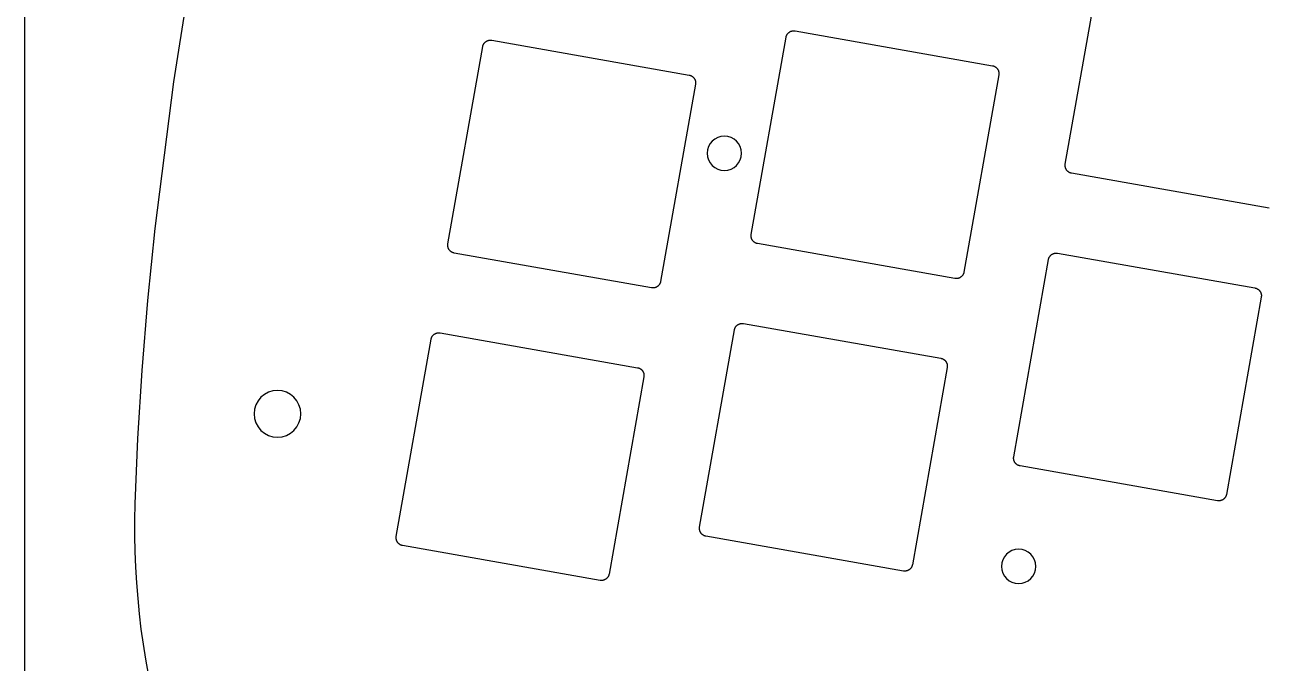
# Model space of a CAD drawing. Extents: x -763 to 762, y 34 to 355.
# Drawn here: x 152.4 to 231.9, y 228.2 to 269.2 of the extents above; entities that cross this region are included whole.
import ezdxf

# ---------------------------------------------------------------- set-up
doc = ezdxf.new("R2010")
doc.units = 0
doc.layers.add('2D_ACR_PLOT$CUT2', color=3, linetype='CONTINUOUS')
doc.layers.add('2D_ACR_PLOT$NOPRINT', color=7, linetype='CONTINUOUS')

msp = doc.modelspace()

# ---------------------------------------------------------------- linework, layer by layer
at = {"layer": '2D_ACR_PLOT$CUT2'}
for p, q in [((163.421, 274.994), (161.933, 265.528)), ((219.118, 260.233), (221.35, 272.888)), ((181.878, 268.022), (181.889, 268.034)), ((181.889, 268.034), (181.901, 268.046)), ((181.901, 268.046), (181.914, 268.058)), ((181.914, 268.058), (181.926, 268.07)), ((181.926, 268.07), (181.94, 268.081)), ((181.94, 268.081), (181.953, 268.091)), ((181.953, 268.091), (181.967, 268.101)), ((181.967, 268.101), (181.981, 268.111)), ((181.981, 268.111), (181.995, 268.12)), ((181.995, 268.12), (182.01, 268.128)), ((182.01, 268.128), (182.025, 268.136)), ((182.025, 268.136), (182.041, 268.144)), ((182.041, 268.144), (182.056, 268.151)), ((182.056, 268.151), (182.072, 268.157)), ((182.072, 268.157), (182.088, 268.163)), ((182.088, 268.163), (182.104, 268.169)), ((182.104, 268.169), (182.121, 268.174)), ((182.121, 268.174), (182.137, 268.178)), ((182.137, 268.178), (182.154, 268.182)), ((182.154, 268.182), (182.171, 268.185)), ((182.171, 268.185), (182.187, 268.187)), ((182.187, 268.187), (182.204, 268.189)), ((182.204, 268.189), (182.221, 268.191)), ((182.221, 268.191), (182.238, 268.191)), ((182.238, 268.191), (182.256, 268.192)), ((182.256, 268.192), (182.273, 268.191)), ((182.273, 268.191), (182.29, 268.19)), ((182.29, 268.19), (182.307, 268.189)), ((182.307, 268.189), (182.324, 268.187)), ((182.324, 268.187), (182.34, 268.184)), ((182.34, 268.184), (194.995, 265.953)), ((198.98, 255.724), (201.211, 268.379)), ((201.211, 268.379), (201.214, 268.396)), ((201.214, 268.396), (201.218, 268.412)), ((201.218, 268.412), (201.222, 268.429)), ((201.222, 268.429), (201.227, 268.445)), ((201.227, 268.445), (201.233, 268.461)), ((201.233, 268.461), (201.239, 268.477)), ((201.239, 268.477), (201.246, 268.493)), ((201.246, 268.493), (201.253, 268.509)), ((201.253, 268.509), (201.26, 268.524)), ((201.26, 268.524), (201.268, 268.539)), ((201.268, 268.539), (201.277, 268.553)), ((201.277, 268.553), (201.286, 268.568)), ((201.286, 268.568), (201.296, 268.582)), ((201.296, 268.582), (201.306, 268.596)), ((201.306, 268.596), (201.317, 268.609)), ((201.317, 268.609), (201.328, 268.622)), ((201.328, 268.622), (201.339, 268.635)), ((201.339, 268.635), (201.351, 268.647)), ((201.351, 268.647), (201.363, 268.659)), ((201.363, 268.659), (201.376, 268.67)), ((201.376, 268.67), (201.389, 268.681)), ((201.389, 268.681), (201.403, 268.692)), ((201.403, 268.692), (201.417, 268.702)), ((201.417, 268.702), (201.431, 268.711)), ((201.431, 268.711), (201.445, 268.72)), ((201.445, 268.72), (201.46, 268.729)), ((201.46, 268.729), (201.475, 268.737)), ((201.475, 268.737), (201.49, 268.744)), ((201.49, 268.744), (201.506, 268.751)), ((201.506, 268.751), (201.522, 268.758)), ((201.522, 268.758), (201.538, 268.764)), ((201.538, 268.764), (201.554, 268.769)), ((201.554, 268.769), (201.57, 268.774)), ((201.57, 268.774), (201.587, 268.778)), ((201.587, 268.778), (201.603, 268.782)), ((201.603, 268.782), (201.62, 268.785)), ((201.62, 268.785), (201.637, 268.788)), ((201.637, 268.788), (201.654, 268.79)), ((201.654, 268.79), (201.671, 268.791)), ((201.671, 268.791), (201.688, 268.792)), ((201.688, 268.792), (201.705, 268.792)), ((201.705, 268.792), (201.722, 268.792)), ((201.722, 268.792), (201.739, 268.791)), ((201.739, 268.791), (201.756, 268.789)), ((201.756, 268.789), (201.773, 268.787)), ((201.773, 268.787), (201.79, 268.784)), ((201.79, 268.784), (214.445, 266.553)), ((179.53, 255.124), (181.761, 267.778)), ((181.761, 267.778), (181.764, 267.795)), ((181.764, 267.795), (181.768, 267.812)), ((181.768, 267.812), (181.773, 267.828)), ((181.773, 267.828), (181.778, 267.845)), ((181.778, 267.845), (181.783, 267.861)), ((181.783, 267.861), (181.789, 267.877)), ((181.789, 267.877), (181.796, 267.893)), ((181.796, 267.893), (181.803, 267.908)), ((181.803, 267.908), (181.811, 267.923)), ((181.811, 267.923), (181.819, 267.938)), ((181.819, 267.938), (181.827, 267.953)), ((181.827, 267.953), (181.837, 267.967)), ((181.837, 267.967), (181.846, 267.981)), ((181.846, 267.981), (181.856, 267.995)), ((181.856, 267.995), (181.867, 268.009)), ((181.867, 268.009), (181.878, 268.022)), ((214.445, 266.553), (214.462, 266.55)), ((214.462, 266.55), (214.478, 266.546)), ((214.478, 266.546), (214.495, 266.542)), ((214.495, 266.542), (214.511, 266.537)), ((214.511, 266.537), (214.527, 266.531)), ((214.527, 266.531), (214.543, 266.525)), ((214.543, 266.525), (214.559, 266.519)), ((214.559, 266.519), (214.575, 266.511)), ((214.575, 266.511), (214.59, 266.504)), ((214.59, 266.504), (214.605, 266.496)), ((214.605, 266.496), (214.62, 266.487)), ((214.62, 266.487), (214.634, 266.478)), ((214.634, 266.478), (214.648, 266.468)), ((214.648, 266.468), (214.662, 266.458)), ((214.662, 266.458), (214.675, 266.447)), ((214.675, 266.447), (214.688, 266.436)), ((194.995, 265.953), (195.012, 265.949)), ((195.012, 265.949), (195.029, 265.946)), ((195.029, 265.946), (195.045, 265.941)), ((195.045, 265.941), (195.061, 265.936)), ((195.061, 265.936), (195.078, 265.931)), ((195.078, 265.931), (195.094, 265.925)), ((195.094, 265.925), (195.109, 265.918)), ((195.109, 265.918), (195.125, 265.911)), ((195.125, 265.911), (195.14, 265.903)), ((195.14, 265.903), (195.155, 265.895)), ((195.155, 265.895), (195.17, 265.886)), ((195.17, 265.886), (195.184, 265.877)), ((195.184, 265.877), (195.198, 265.868)), ((195.198, 265.868), (195.212, 265.857)), ((195.212, 265.857), (195.225, 265.847)), ((195.225, 265.847), (195.238, 265.836)), ((195.238, 265.836), (195.251, 265.824)), ((195.251, 265.824), (195.263, 265.812)), ((195.263, 265.812), (195.275, 265.8)), ((195.275, 265.8), (195.286, 265.787)), ((195.286, 265.787), (195.297, 265.774)), ((195.297, 265.774), (195.308, 265.761)), ((195.308, 265.761), (195.318, 265.747)), ((195.318, 265.747), (195.328, 265.733)), ((195.328, 265.733), (195.337, 265.718)), ((195.337, 265.718), (195.345, 265.704)), ((195.345, 265.704), (195.353, 265.689)), ((195.353, 265.689), (195.361, 265.673)), ((195.361, 265.673), (195.368, 265.658)), ((195.368, 265.658), (195.374, 265.642)), ((214.851, 265.974), (212.619, 253.319)), ((214.688, 266.436), (214.701, 266.425)), ((214.701, 266.425), (214.713, 266.413)), ((214.713, 266.413), (214.725, 266.401)), ((214.725, 266.401), (214.736, 266.388)), ((214.736, 266.388), (214.747, 266.375)), ((214.747, 266.375), (214.758, 266.361)), ((214.758, 266.361), (214.768, 266.347)), ((214.768, 266.347), (214.777, 266.333)), ((214.777, 266.333), (214.786, 266.319)), ((214.786, 266.319), (214.795, 266.304)), ((214.795, 266.304), (214.803, 266.289)), ((214.803, 266.289), (214.81, 266.274)), ((214.81, 266.274), (214.817, 266.258)), ((214.817, 266.258), (214.824, 266.242)), ((214.824, 266.242), (214.83, 266.226)), ((214.83, 266.226), (214.835, 266.21)), ((214.835, 266.21), (214.84, 266.194)), ((214.84, 266.194), (214.844, 266.177)), ((214.844, 266.177), (214.848, 266.161)), ((214.848, 266.161), (214.851, 266.144)), ((214.851, 266.144), (214.854, 266.127)), ((214.853, 265.991), (214.851, 265.974)), ((214.855, 266.008), (214.853, 265.991)), ((214.854, 266.127), (214.856, 266.11)), ((214.857, 266.025), (214.855, 266.008)), ((214.856, 266.11), (214.857, 266.093)), ((214.857, 266.093), (214.858, 266.076)), ((214.858, 266.042), (214.857, 266.025)), ((214.858, 266.076), (214.858, 266.059)), ((214.858, 266.059), (214.858, 266.042)), ((161.933, 265.528), (160.74, 256.115)), ((195.401, 265.373), (193.169, 252.719)), ((195.374, 265.642), (195.38, 265.626)), ((195.38, 265.626), (195.386, 265.61)), ((195.386, 265.61), (195.39, 265.593)), ((195.39, 265.593), (195.395, 265.577)), ((195.395, 265.577), (195.398, 265.56)), ((195.398, 265.56), (195.401, 265.543)), ((195.401, 265.543), (195.404, 265.526)), ((195.403, 265.39), (195.401, 265.373)), ((195.406, 265.407), (195.403, 265.39)), ((195.404, 265.526), (195.406, 265.509)), ((195.406, 265.509), (195.407, 265.492)), ((195.407, 265.424), (195.406, 265.407)), ((195.407, 265.492), (195.408, 265.475)), ((195.408, 265.441), (195.407, 265.424)), ((195.408, 265.475), (195.408, 265.458)), ((195.408, 265.458), (195.408, 265.441)), ((219.111, 260.165), (219.112, 260.182)), ((219.111, 260.148), (219.111, 260.165)), ((219.111, 260.131), (219.111, 260.148)), ((219.112, 260.114), (219.111, 260.131)), ((219.112, 260.182), (219.114, 260.199)), ((219.113, 260.097), (219.112, 260.114)), ((219.115, 260.08), (219.113, 260.097)), ((219.114, 260.199), (219.116, 260.216)), ((219.118, 260.063), (219.115, 260.08)), ((219.116, 260.216), (219.118, 260.233)), ((219.121, 260.046), (219.118, 260.063)), ((219.125, 260.03), (219.121, 260.046)), ((219.129, 260.013), (219.125, 260.03)), ((219.134, 259.997), (219.129, 260.013)), ((219.139, 259.981), (219.134, 259.997)), ((219.145, 259.965), (219.139, 259.981)), ((219.152, 259.949), (219.145, 259.965)), ((219.159, 259.933), (219.152, 259.949)), ((219.166, 259.918), (219.159, 259.933)), ((219.174, 259.903), (219.166, 259.918)), ((219.183, 259.888), (219.174, 259.903)), ((219.192, 259.874), (219.183, 259.888)), ((219.201, 259.859), (219.192, 259.874)), ((219.211, 259.846), (219.201, 259.859)), ((219.222, 259.832), (219.211, 259.846)), ((219.233, 259.819), (219.222, 259.832)), ((219.244, 259.806), (219.233, 259.819)), ((219.256, 259.794), (219.244, 259.806)), ((219.268, 259.782), (219.256, 259.794)), ((219.281, 259.771), (219.268, 259.782)), ((219.294, 259.76), (219.281, 259.771)), ((219.307, 259.749), (219.294, 259.76)), ((219.321, 259.739), (219.307, 259.749)), ((219.335, 259.729), (219.321, 259.739)), ((219.349, 259.72), (219.335, 259.729)), ((219.364, 259.711), (219.349, 259.72)), ((219.379, 259.703), (219.364, 259.711)), ((219.394, 259.695), (219.379, 259.703)), ((219.41, 259.688), (219.394, 259.695)), ((219.426, 259.682), (219.41, 259.688)), ((219.442, 259.676), (219.426, 259.682)), ((219.458, 259.67), (219.442, 259.676)), ((219.474, 259.665), (219.458, 259.67)), ((219.491, 259.661), (219.474, 259.665)), ((219.507, 259.657), (219.491, 259.661)), ((219.524, 259.654), (219.507, 259.657)), ((232.179, 257.422), (219.524, 259.654)), ((160.74, 256.115), (160.271, 251.509)), ((198.972, 255.656), (198.973, 255.673)), ((198.972, 255.639), (198.972, 255.656)), ((198.972, 255.622), (198.972, 255.639)), ((198.973, 255.605), (198.972, 255.622)), ((198.973, 255.673), (198.975, 255.69)), ((198.974, 255.588), (198.973, 255.605)), ((198.976, 255.571), (198.974, 255.588)), ((198.975, 255.69), (198.977, 255.707)), ((198.979, 255.554), (198.976, 255.571)), ((198.977, 255.707), (198.98, 255.724)), ((198.982, 255.537), (198.979, 255.554)), ((198.986, 255.521), (198.982, 255.537)), ((198.99, 255.504), (198.986, 255.521)), ((198.995, 255.488), (198.99, 255.504)), ((199, 255.472), (198.995, 255.488)), ((199.006, 255.456), (199, 255.472)), ((199.013, 255.44), (199.006, 255.456)), ((199.02, 255.424), (199.013, 255.44)), ((199.027, 255.409), (199.02, 255.424)), ((199.035, 255.394), (199.027, 255.409)), ((199.044, 255.379), (199.035, 255.394)), ((199.053, 255.365), (199.044, 255.379)), ((199.062, 255.35), (199.053, 255.365)), ((199.072, 255.337), (199.062, 255.35)), ((199.083, 255.323), (199.072, 255.337)), ((199.094, 255.31), (199.083, 255.323)), ((199.105, 255.297), (199.094, 255.31)), ((179.522, 255.039), (179.523, 255.056)), ((179.522, 255.022), (179.522, 255.039)), ((179.523, 255.005), (179.522, 255.022)), ((179.523, 255.056), (179.524, 255.073)), ((179.525, 254.988), (179.523, 255.005)), ((179.524, 255.073), (179.525, 255.09)), ((179.525, 255.09), (179.527, 255.107)), ((179.527, 254.971), (179.525, 254.988)), ((179.527, 255.107), (179.53, 255.124)), ((179.529, 254.954), (179.527, 254.971)), ((179.532, 254.937), (179.529, 254.954)), ((179.536, 254.92), (179.532, 254.937)), ((179.54, 254.904), (179.536, 254.92)), ((179.545, 254.887), (179.54, 254.904)), ((179.55, 254.871), (179.545, 254.887)), ((179.556, 254.855), (179.55, 254.871)), ((179.563, 254.839), (179.556, 254.855)), ((179.57, 254.824), (179.563, 254.839)), ((179.577, 254.808), (179.57, 254.824)), ((179.585, 254.793), (179.577, 254.808)), ((179.594, 254.779), (179.585, 254.793)), ((179.603, 254.764), (179.594, 254.779)), ((179.613, 254.75), (179.603, 254.764)), ((179.623, 254.736), (179.613, 254.75)), ((179.633, 254.723), (179.623, 254.736)), ((179.644, 254.71), (179.633, 254.723)), ((179.656, 254.697), (179.644, 254.71)), ((179.667, 254.685), (179.656, 254.697)), ((179.68, 254.673), (179.667, 254.685)), ((179.692, 254.661), (179.68, 254.673)), ((179.705, 254.65), (179.692, 254.661)), ((179.719, 254.64), (179.705, 254.65)), ((179.732, 254.629), (179.719, 254.64)), ((179.746, 254.62), (179.732, 254.629)), ((179.761, 254.611), (179.746, 254.62)), ((179.776, 254.602), (179.761, 254.611)), ((179.791, 254.594), (179.776, 254.602)), ((179.806, 254.586), (179.791, 254.594)), ((179.821, 254.579), (179.806, 254.586)), ((179.837, 254.572), (179.821, 254.579)), ((179.853, 254.566), (179.837, 254.572)), ((179.869, 254.561), (179.853, 254.566)), ((179.886, 254.556), (179.869, 254.561)), ((179.902, 254.551), (179.886, 254.556)), ((179.919, 254.548), (179.902, 254.551)), ((179.935, 254.544), (179.919, 254.548)), ((192.59, 252.313), (179.935, 254.544)), ((199.117, 255.285), (199.105, 255.297)), ((199.129, 255.273), (199.117, 255.285)), ((199.142, 255.262), (199.129, 255.273)), ((199.155, 255.251), (199.142, 255.262)), ((199.168, 255.24), (199.155, 255.251)), ((199.182, 255.23), (199.168, 255.24)), ((199.196, 255.22), (199.182, 255.23)), ((199.211, 255.211), (199.196, 255.22)), ((199.225, 255.202), (199.211, 255.211)), ((199.24, 255.194), (199.225, 255.202)), ((199.256, 255.187), (199.24, 255.194)), ((199.271, 255.179), (199.256, 255.187)), ((199.287, 255.173), (199.271, 255.179)), ((199.303, 255.167), (199.287, 255.173)), ((199.319, 255.161), (199.303, 255.167)), ((199.335, 255.156), (199.319, 255.161)), ((199.352, 255.152), (199.335, 255.156)), ((199.368, 255.148), (199.352, 255.152)), ((199.385, 255.145), (199.368, 255.148)), ((212.04, 252.913), (199.385, 255.145)), ((218.353, 254.506), (218.369, 254.512)), ((218.369, 254.512), (218.385, 254.518)), ((218.385, 254.518), (218.401, 254.522)), ((218.401, 254.522), (218.418, 254.527)), ((218.418, 254.527), (218.434, 254.53)), ((218.434, 254.53), (218.451, 254.533)), ((218.451, 254.533), (218.468, 254.536)), ((218.468, 254.536), (218.485, 254.538)), ((218.485, 254.538), (218.502, 254.539)), ((218.502, 254.539), (218.519, 254.54)), ((218.519, 254.54), (218.536, 254.54)), ((218.536, 254.54), (218.553, 254.54)), ((218.553, 254.54), (218.57, 254.539)), ((218.57, 254.539), (218.587, 254.538)), ((218.587, 254.538), (218.604, 254.535)), ((218.604, 254.535), (218.621, 254.533)), ((218.621, 254.533), (231.276, 252.301)), ((215.81, 241.472), (218.042, 254.127)), ((218.042, 254.127), (218.045, 254.144)), ((218.045, 254.144), (218.049, 254.161)), ((218.049, 254.161), (218.053, 254.177)), ((218.053, 254.177), (218.058, 254.193)), ((218.058, 254.193), (218.064, 254.21)), ((218.064, 254.21), (218.07, 254.226)), ((218.07, 254.226), (218.076, 254.241)), ((218.076, 254.241), (218.084, 254.257)), ((218.084, 254.257), (218.091, 254.272)), ((218.091, 254.272), (218.099, 254.287)), ((218.099, 254.287), (218.108, 254.302)), ((218.108, 254.302), (218.117, 254.316)), ((218.117, 254.316), (218.127, 254.33)), ((218.127, 254.33), (218.137, 254.344)), ((218.137, 254.344), (218.148, 254.357)), ((218.148, 254.357), (218.159, 254.37)), ((218.159, 254.37), (218.17, 254.383)), ((218.17, 254.383), (218.182, 254.395)), ((218.182, 254.395), (218.194, 254.407)), ((218.194, 254.407), (218.207, 254.418)), ((218.207, 254.418), (218.22, 254.429)), ((218.22, 254.429), (218.234, 254.44)), ((218.234, 254.44), (218.247, 254.45)), ((218.247, 254.45), (218.262, 254.46)), ((218.262, 254.46), (218.276, 254.469)), ((218.276, 254.469), (218.291, 254.477)), ((218.291, 254.477), (218.306, 254.485)), ((218.306, 254.485), (218.321, 254.493)), ((218.321, 254.493), (218.337, 254.5)), ((218.337, 254.5), (218.353, 254.506)), ((212.243, 252.92), (212.227, 252.916)), ((212.26, 252.924), (212.243, 252.92)), ((212.276, 252.929), (212.26, 252.924)), ((212.292, 252.934), (212.276, 252.929)), ((212.308, 252.94), (212.292, 252.934)), ((212.324, 252.947), (212.308, 252.94)), ((212.34, 252.954), (212.324, 252.947)), ((212.355, 252.961), (212.34, 252.954)), ((212.37, 252.969), (212.355, 252.961)), ((212.385, 252.978), (212.37, 252.969)), ((212.399, 252.987), (212.385, 252.978)), ((212.414, 252.996), (212.399, 252.987)), ((212.427, 253.006), (212.414, 252.996)), ((212.441, 253.017), (212.427, 253.006)), ((212.454, 253.028), (212.441, 253.017)), ((212.467, 253.039), (212.454, 253.028)), ((212.479, 253.051), (212.467, 253.039)), ((212.491, 253.063), (212.479, 253.051)), ((212.502, 253.076), (212.491, 253.063)), ((212.513, 253.089), (212.502, 253.076)), ((212.524, 253.102), (212.513, 253.089)), ((212.534, 253.116), (212.524, 253.102)), ((212.544, 253.13), (212.534, 253.116)), ((212.553, 253.144), (212.544, 253.13)), ((212.562, 253.159), (212.553, 253.144)), ((212.57, 253.174), (212.562, 253.159)), ((212.577, 253.189), (212.57, 253.174)), ((212.585, 253.205), (212.577, 253.189)), ((212.591, 253.221), (212.585, 253.205)), ((212.597, 253.237), (212.591, 253.221)), ((212.603, 253.253), (212.597, 253.237)), ((212.608, 253.269), (212.603, 253.253)), ((212.612, 253.286), (212.608, 253.269)), ((212.616, 253.302), (212.612, 253.286)), ((212.619, 253.319), (212.616, 253.302)), ((192.607, 252.31), (192.59, 252.313)), ((192.624, 252.308), (192.607, 252.31)), ((192.641, 252.307), (192.624, 252.308)), ((192.658, 252.306), (192.641, 252.307)), ((192.675, 252.305), (192.658, 252.306)), ((192.692, 252.306), (192.675, 252.305)), ((192.709, 252.306), (192.692, 252.306)), ((192.726, 252.308), (192.709, 252.306)), ((192.743, 252.31), (192.726, 252.308)), ((192.76, 252.312), (192.743, 252.31)), ((192.777, 252.316), (192.76, 252.312)), ((192.794, 252.319), (192.777, 252.316)), ((192.81, 252.323), (192.794, 252.319)), ((192.826, 252.328), (192.81, 252.323)), ((192.843, 252.334), (192.826, 252.328)), ((192.859, 252.34), (192.843, 252.334)), ((192.874, 252.346), (192.859, 252.34)), ((192.89, 252.353), (192.874, 252.346)), ((192.905, 252.361), (192.89, 252.353)), ((192.92, 252.369), (192.905, 252.361)), ((192.935, 252.377), (192.92, 252.369)), ((192.95, 252.386), (192.935, 252.377)), ((192.964, 252.396), (192.95, 252.386)), ((192.978, 252.406), (192.964, 252.396)), ((192.991, 252.416), (192.978, 252.406)), ((193.004, 252.427), (192.991, 252.416)), ((193.017, 252.439), (193.004, 252.427)), ((193.029, 252.451), (193.017, 252.439)), ((193.041, 252.463), (193.029, 252.451)), ((193.053, 252.475), (193.041, 252.463)), ((193.064, 252.488), (193.053, 252.475)), ((193.074, 252.502), (193.064, 252.488)), ((193.084, 252.516), (193.074, 252.502)), ((193.094, 252.53), (193.084, 252.516)), ((193.103, 252.544), (193.094, 252.53)), ((193.112, 252.559), (193.103, 252.544)), ((193.12, 252.574), (193.112, 252.559)), ((193.128, 252.589), (193.12, 252.574)), ((193.135, 252.605), (193.128, 252.589)), ((193.141, 252.62), (193.135, 252.605)), ((193.147, 252.636), (193.141, 252.62)), ((193.153, 252.652), (193.147, 252.636)), ((193.158, 252.669), (193.153, 252.652)), ((193.162, 252.685), (193.158, 252.669)), ((193.166, 252.702), (193.162, 252.685)), ((193.169, 252.719), (193.166, 252.702)), ((212.057, 252.911), (212.04, 252.913)), ((212.074, 252.909), (212.057, 252.911)), ((212.091, 252.907), (212.074, 252.909)), ((212.108, 252.906), (212.091, 252.907)), ((212.125, 252.906), (212.108, 252.906)), ((212.142, 252.906), (212.125, 252.906)), ((212.159, 252.907), (212.142, 252.906)), ((212.176, 252.908), (212.159, 252.907)), ((212.193, 252.91), (212.176, 252.908)), ((212.21, 252.913), (212.193, 252.91)), ((212.227, 252.916), (212.21, 252.913)), ((231.276, 252.301), (231.293, 252.298)), ((231.293, 252.298), (231.309, 252.294)), ((231.309, 252.294), (231.326, 252.29)), ((231.326, 252.29), (231.342, 252.285)), ((231.342, 252.285), (231.358, 252.28)), ((231.358, 252.28), (231.374, 252.273)), ((231.374, 252.273), (231.39, 252.267)), ((231.39, 252.267), (231.406, 252.26)), ((231.406, 252.26), (231.421, 252.252)), ((231.421, 252.252), (231.436, 252.244)), ((231.436, 252.244), (231.45, 252.235)), ((231.45, 252.235), (231.465, 252.226)), ((231.465, 252.226), (231.479, 252.216)), ((231.479, 252.216), (231.493, 252.206)), ((231.493, 252.206), (231.506, 252.196)), ((231.506, 252.196), (231.519, 252.185)), ((231.519, 252.185), (231.532, 252.173)), ((231.532, 252.173), (231.544, 252.161)), ((231.544, 252.161), (231.556, 252.149)), ((231.556, 252.149), (231.567, 252.136)), ((231.567, 252.136), (231.578, 252.123)), ((231.578, 252.123), (231.589, 252.11)), ((160.271, 251.509), (159.896, 247.011)), ((231.681, 251.722), (229.45, 239.067)), ((231.589, 252.11), (231.599, 252.096)), ((231.599, 252.096), (231.608, 252.082)), ((231.608, 252.082), (231.617, 252.067)), ((231.617, 252.067), (231.626, 252.052)), ((231.626, 252.052), (231.634, 252.037)), ((231.634, 252.037), (231.641, 252.022)), ((231.641, 252.022), (231.648, 252.006)), ((231.648, 252.006), (231.655, 251.991)), ((231.655, 251.991), (231.661, 251.975)), ((231.661, 251.975), (231.666, 251.958)), ((231.666, 251.958), (231.671, 251.942)), ((231.671, 251.942), (231.675, 251.926)), ((231.675, 251.926), (231.679, 251.909)), ((231.679, 251.909), (231.682, 251.892)), ((231.684, 251.739), (231.681, 251.722)), ((231.682, 251.892), (231.685, 251.875)), ((231.686, 251.756), (231.684, 251.739)), ((231.685, 251.875), (231.687, 251.858)), ((231.688, 251.773), (231.686, 251.756)), ((231.687, 251.858), (231.688, 251.841)), ((231.688, 251.841), (231.689, 251.824)), ((231.689, 251.79), (231.688, 251.773)), ((231.689, 251.824), (231.689, 251.807)), ((231.689, 251.807), (231.689, 251.79)), ((197.938, 249.732), (197.945, 249.748)), ((197.945, 249.748), (197.952, 249.763)), ((197.952, 249.763), (197.96, 249.778)), ((197.96, 249.778), (197.969, 249.793)), ((197.969, 249.793), (197.978, 249.807)), ((197.978, 249.807), (197.988, 249.821)), ((197.988, 249.821), (197.998, 249.835)), ((197.998, 249.835), (198.009, 249.848)), ((198.009, 249.848), (198.02, 249.862)), ((198.02, 249.862), (198.031, 249.874)), ((198.031, 249.874), (198.043, 249.886)), ((198.043, 249.886), (198.055, 249.898)), ((198.055, 249.898), (198.068, 249.91)), ((198.068, 249.91), (198.081, 249.921)), ((198.081, 249.921), (198.095, 249.931)), ((198.095, 249.931), (198.109, 249.941)), ((198.109, 249.941), (198.123, 249.951)), ((198.123, 249.951), (198.137, 249.96)), ((198.137, 249.96), (198.152, 249.968)), ((198.152, 249.968), (198.167, 249.976)), ((198.167, 249.976), (198.182, 249.984)), ((198.182, 249.984), (198.198, 249.991)), ((198.198, 249.991), (198.214, 249.997)), ((198.214, 249.997), (198.23, 250.003)), ((198.23, 250.003), (198.246, 250.009)), ((198.246, 250.009), (198.262, 250.013)), ((198.262, 250.013), (198.279, 250.018)), ((198.279, 250.018), (198.295, 250.021)), ((198.295, 250.021), (198.312, 250.025)), ((198.312, 250.025), (198.329, 250.027)), ((198.329, 250.027), (198.346, 250.029)), ((198.346, 250.029), (198.363, 250.03)), ((198.363, 250.03), (198.38, 250.031)), ((198.38, 250.031), (198.397, 250.031)), ((198.397, 250.031), (198.414, 250.031)), ((198.414, 250.031), (198.431, 250.03)), ((198.431, 250.03), (198.448, 250.029)), ((198.448, 250.029), (198.465, 250.027)), ((198.465, 250.027), (198.482, 250.024)), ((198.482, 250.024), (211.137, 247.792)), ((176.222, 236.363), (178.453, 249.018)), ((178.453, 249.018), (178.456, 249.035)), ((178.456, 249.035), (178.46, 249.051)), ((178.46, 249.051), (178.465, 249.068)), ((178.465, 249.068), (178.47, 249.084)), ((178.47, 249.084), (178.475, 249.1)), ((178.475, 249.1), (178.481, 249.116)), ((178.481, 249.116), (178.488, 249.132)), ((178.488, 249.132), (178.495, 249.147)), ((178.495, 249.147), (178.503, 249.163)), ((178.503, 249.163), (178.511, 249.178)), ((178.511, 249.178), (178.519, 249.192)), ((178.519, 249.192), (178.529, 249.207)), ((178.529, 249.207), (178.538, 249.221)), ((178.538, 249.221), (178.548, 249.235)), ((178.548, 249.235), (178.559, 249.248)), ((178.559, 249.248), (178.57, 249.261)), ((178.57, 249.261), (178.581, 249.274)), ((178.581, 249.274), (178.593, 249.286)), ((178.593, 249.286), (178.606, 249.298)), ((178.606, 249.298), (178.618, 249.309)), ((178.618, 249.309), (178.632, 249.32)), ((178.632, 249.32), (178.645, 249.331)), ((178.645, 249.331), (178.659, 249.341)), ((178.659, 249.341), (178.673, 249.35)), ((178.673, 249.35), (178.687, 249.359)), ((178.687, 249.359), (178.702, 249.368)), ((178.702, 249.368), (178.717, 249.376)), ((178.717, 249.376), (178.733, 249.383)), ((178.733, 249.383), (178.748, 249.39)), ((178.748, 249.39), (178.764, 249.397)), ((178.764, 249.397), (178.78, 249.403)), ((178.78, 249.403), (178.796, 249.408)), ((178.796, 249.408), (178.813, 249.413)), ((178.813, 249.413), (178.829, 249.417)), ((178.829, 249.417), (178.846, 249.421)), ((178.846, 249.421), (178.863, 249.424)), ((178.863, 249.424), (178.879, 249.427)), ((178.879, 249.427), (178.896, 249.429)), ((178.896, 249.429), (178.913, 249.43)), ((178.913, 249.43), (178.93, 249.431)), ((178.93, 249.431), (178.947, 249.431)), ((178.947, 249.431), (178.965, 249.431)), ((178.965, 249.431), (178.982, 249.43)), ((178.982, 249.43), (178.999, 249.428)), ((178.999, 249.428), (179.016, 249.426)), ((179.016, 249.426), (179.032, 249.423)), ((179.032, 249.423), (191.687, 247.192)), ((195.672, 236.964), (197.903, 249.618)), ((197.903, 249.618), (197.906, 249.635)), ((197.906, 249.635), (197.91, 249.652)), ((197.91, 249.652), (197.914, 249.668)), ((197.914, 249.668), (197.919, 249.685)), ((197.919, 249.685), (197.925, 249.701)), ((197.925, 249.701), (197.931, 249.717)), ((197.931, 249.717), (197.938, 249.732)), ((211.137, 247.792), (211.154, 247.789)), ((211.154, 247.789), (211.17, 247.785)), ((211.17, 247.785), (211.187, 247.781)), ((211.187, 247.781), (211.203, 247.776)), ((211.203, 247.776), (211.219, 247.771)), ((211.219, 247.771), (211.235, 247.765)), ((211.235, 247.765), (211.251, 247.758)), ((211.251, 247.758), (211.267, 247.751)), ((211.267, 247.751), (211.282, 247.743)), ((211.282, 247.743), (211.297, 247.735)), ((211.297, 247.735), (211.312, 247.726)), ((211.312, 247.726), (211.326, 247.717)), ((211.326, 247.717), (211.34, 247.707)), ((211.34, 247.707), (211.354, 247.697)), ((211.354, 247.697), (211.367, 247.687)), ((211.367, 247.687), (211.38, 247.676)), ((211.38, 247.676), (211.393, 247.664)), ((211.393, 247.664), (211.405, 247.652)), ((211.405, 247.652), (211.417, 247.64)), ((211.417, 247.64), (211.428, 247.627)), ((211.428, 247.627), (211.439, 247.614)), ((211.439, 247.614), (211.45, 247.601)), ((211.45, 247.601), (211.46, 247.587)), ((211.46, 247.587), (211.469, 247.573)), ((211.469, 247.573), (211.478, 247.558)), ((211.478, 247.558), (211.487, 247.543)), ((211.487, 247.543), (211.495, 247.528)), ((211.495, 247.528), (211.502, 247.513)), ((211.502, 247.513), (211.509, 247.498)), ((211.509, 247.498), (211.516, 247.482)), ((211.516, 247.482), (211.522, 247.466)), ((211.522, 247.466), (211.527, 247.45)), ((211.527, 247.45), (211.532, 247.433)), ((211.532, 247.433), (211.536, 247.417)), ((211.536, 247.417), (211.54, 247.4)), ((211.54, 247.4), (211.543, 247.383)), ((211.543, 247.383), (211.546, 247.366)), ((211.546, 247.366), (211.548, 247.349)), ((159.896, 247.011), (159.623, 242.653)), ((192.093, 246.613), (189.861, 233.958)), ((191.687, 247.192), (191.704, 247.189)), ((191.704, 247.189), (191.721, 247.185)), ((191.721, 247.185), (191.737, 247.181)), ((191.737, 247.181), (191.753, 247.176)), ((191.753, 247.176), (191.77, 247.17)), ((191.77, 247.17), (191.786, 247.164)), ((191.786, 247.164), (191.801, 247.157)), ((191.801, 247.157), (191.817, 247.15)), ((191.817, 247.15), (191.832, 247.143)), ((191.832, 247.143), (191.847, 247.135)), ((191.847, 247.135), (191.862, 247.126)), ((191.862, 247.126), (191.876, 247.117)), ((191.876, 247.117), (191.89, 247.107)), ((191.89, 247.107), (191.904, 247.097)), ((191.904, 247.097), (191.917, 247.086)), ((191.917, 247.086), (191.93, 247.075)), ((191.93, 247.075), (191.943, 247.064)), ((191.943, 247.064), (191.955, 247.052)), ((191.955, 247.052), (191.967, 247.04)), ((191.967, 247.04), (191.978, 247.027)), ((191.978, 247.027), (191.989, 247.014)), ((191.989, 247.014), (192, 247)), ((192, 247), (192.01, 246.986)), ((192.01, 246.986), (192.02, 246.972)), ((192.02, 246.972), (192.029, 246.958)), ((192.029, 246.958), (192.037, 246.943)), ((192.037, 246.943), (192.045, 246.928)), ((192.045, 246.928), (192.053, 246.913)), ((192.053, 246.913), (192.06, 246.897)), ((192.06, 246.897), (192.066, 246.881)), ((192.066, 246.881), (192.072, 246.865)), ((192.072, 246.865), (192.078, 246.849)), ((192.078, 246.849), (192.082, 246.833)), ((192.082, 246.833), (192.087, 246.816)), ((192.087, 246.816), (192.09, 246.8)), ((192.09, 246.8), (192.093, 246.783)), ((192.093, 246.783), (192.096, 246.766)), ((192.095, 246.63), (192.093, 246.613)), ((192.098, 246.647), (192.095, 246.63)), ((192.096, 246.766), (192.098, 246.749)), ((192.098, 246.749), (192.099, 246.732)), ((192.099, 246.664), (192.098, 246.647)), ((192.099, 246.732), (192.1, 246.715)), ((192.1, 246.681), (192.099, 246.664)), ((192.1, 246.715), (192.1, 246.698)), ((192.1, 246.698), (192.1, 246.681)), ((211.543, 247.213), (209.311, 234.558)), ((211.545, 247.23), (211.543, 247.213)), ((211.547, 247.247), (211.545, 247.23)), ((211.549, 247.264), (211.547, 247.247)), ((211.548, 247.349), (211.549, 247.332)), ((211.549, 247.332), (211.55, 247.315)), ((211.55, 247.281), (211.549, 247.264)), ((211.55, 247.315), (211.55, 247.298)), ((211.55, 247.298), (211.55, 247.281)), ((159.623, 242.653), (159.458, 238.467)), ((215.803, 241.405), (215.804, 241.422)), ((215.803, 241.388), (215.803, 241.405)), ((215.803, 241.37), (215.803, 241.388)), ((215.804, 241.353), (215.803, 241.37)), ((215.804, 241.422), (215.806, 241.439)), ((215.805, 241.336), (215.804, 241.353)), ((215.807, 241.319), (215.805, 241.336)), ((215.806, 241.439), (215.808, 241.456)), ((215.81, 241.303), (215.807, 241.319)), ((215.808, 241.456), (215.81, 241.472)), ((215.813, 241.286), (215.81, 241.303)), ((215.817, 241.269), (215.813, 241.286)), ((215.821, 241.253), (215.817, 241.269)), ((215.826, 241.236), (215.821, 241.253)), ((215.831, 241.22), (215.826, 241.236)), ((215.837, 241.204), (215.831, 241.22)), ((215.844, 241.188), (215.837, 241.204)), ((215.851, 241.173), (215.844, 241.188)), ((215.858, 241.157), (215.851, 241.173)), ((215.866, 241.142), (215.858, 241.157)), ((215.875, 241.127), (215.866, 241.142)), ((215.884, 241.113), (215.875, 241.127)), ((215.893, 241.099), (215.884, 241.113)), ((215.903, 241.085), (215.893, 241.099)), ((215.914, 241.072), (215.903, 241.085)), ((215.925, 241.058), (215.914, 241.072)), ((215.936, 241.046), (215.925, 241.058)), ((215.948, 241.033), (215.936, 241.046)), ((215.96, 241.021), (215.948, 241.033)), ((215.973, 241.01), (215.96, 241.021)), ((215.986, 240.999), (215.973, 241.01)), ((215.999, 240.988), (215.986, 240.999)), ((216.013, 240.978), (215.999, 240.988)), ((216.027, 240.969), (216.013, 240.978)), ((216.041, 240.959), (216.027, 240.969)), ((216.056, 240.951), (216.041, 240.959)), ((216.071, 240.943), (216.056, 240.951)), ((216.086, 240.935), (216.071, 240.943)), ((216.102, 240.928), (216.086, 240.935)), ((216.118, 240.921), (216.102, 240.928)), ((216.134, 240.915), (216.118, 240.921)), ((216.15, 240.91), (216.134, 240.915)), ((216.166, 240.905), (216.15, 240.91)), ((216.183, 240.9), (216.166, 240.905)), ((216.199, 240.896), (216.183, 240.9)), ((216.216, 240.893), (216.199, 240.896)), ((228.871, 238.662), (216.216, 240.893)), ((228.888, 238.659), (228.871, 238.662)), ((228.905, 238.657), (228.888, 238.659)), ((228.922, 238.656), (228.905, 238.657)), ((228.939, 238.655), (228.922, 238.656)), ((228.956, 238.654), (228.939, 238.655)), ((228.973, 238.654), (228.956, 238.654)), ((228.99, 238.655), (228.973, 238.654)), ((229.007, 238.657), (228.99, 238.655)), ((229.024, 238.659), (229.007, 238.657)), ((229.041, 238.661), (229.024, 238.659)), ((229.058, 238.664), (229.041, 238.661)), ((229.074, 238.668), (229.058, 238.664)), ((229.091, 238.672), (229.074, 238.668)), ((229.107, 238.677), (229.091, 238.672)), ((229.123, 238.682), (229.107, 238.677)), ((229.139, 238.688), (229.123, 238.682)), ((229.155, 238.695), (229.139, 238.688)), ((229.171, 238.702), (229.155, 238.695)), ((229.186, 238.709), (229.171, 238.702)), ((229.201, 238.717), (229.186, 238.709)), ((229.216, 238.726), (229.201, 238.717)), ((229.23, 238.735), (229.216, 238.726)), ((229.244, 238.745), (229.23, 238.735)), ((229.258, 238.755), (229.244, 238.745)), ((229.272, 238.765), (229.258, 238.755)), ((229.285, 238.776), (229.272, 238.765)), ((229.298, 238.788), (229.285, 238.776)), ((229.31, 238.799), (229.298, 238.788)), ((229.322, 238.812), (229.31, 238.799)), ((229.333, 238.824), (229.322, 238.812)), ((229.344, 238.837), (229.333, 238.824)), ((229.355, 238.851), (229.344, 238.837)), ((229.365, 238.864), (229.355, 238.851)), ((229.375, 238.878), (229.365, 238.864)), ((229.384, 238.893), (229.375, 238.878)), ((229.393, 238.908), (229.384, 238.893)), ((229.401, 238.923), (229.393, 238.908)), ((229.408, 238.938), (229.401, 238.923)), ((229.416, 238.953), (229.408, 238.938)), ((229.422, 238.969), (229.416, 238.953)), ((229.428, 238.985), (229.422, 238.969)), ((229.434, 239.001), (229.428, 238.985)), ((229.439, 239.018), (229.434, 239.001)), ((229.443, 239.034), (229.439, 239.018)), ((229.447, 239.051), (229.443, 239.034)), ((229.45, 239.067), (229.447, 239.051)), ((159.458, 238.467), (159.44, 237.438)), ((159.44, 237.438), (159.441, 236.416)), ((159.441, 236.416), (159.462, 235.4)), ((176.214, 236.278), (176.215, 236.295)), ((176.214, 236.261), (176.214, 236.278)), ((176.215, 236.244), (176.214, 236.261)), ((176.215, 236.295), (176.216, 236.312)), ((176.217, 236.227), (176.215, 236.244)), ((176.216, 236.312), (176.217, 236.329)), ((176.217, 236.329), (176.219, 236.346)), ((176.219, 236.21), (176.217, 236.227)), ((176.219, 236.346), (176.222, 236.363)), ((195.664, 236.896), (195.665, 236.913)), ((195.664, 236.879), (195.664, 236.896)), ((195.664, 236.862), (195.664, 236.879)), ((195.665, 236.844), (195.664, 236.862)), ((195.665, 236.913), (195.667, 236.93)), ((195.666, 236.827), (195.665, 236.844)), ((195.668, 236.81), (195.666, 236.827)), ((195.667, 236.93), (195.669, 236.947)), ((195.671, 236.794), (195.668, 236.81)), ((195.669, 236.947), (195.672, 236.964)), ((195.674, 236.777), (195.671, 236.794)), ((195.678, 236.76), (195.674, 236.777)), ((195.682, 236.744), (195.678, 236.76)), ((195.687, 236.727), (195.682, 236.744)), ((195.692, 236.711), (195.687, 236.727)), ((195.698, 236.695), (195.692, 236.711)), ((195.705, 236.679), (195.698, 236.695)), ((195.712, 236.664), (195.705, 236.679)), ((195.719, 236.648), (195.712, 236.664)), ((195.727, 236.633), (195.719, 236.648)), ((195.736, 236.619), (195.727, 236.633)), ((195.745, 236.604), (195.736, 236.619)), ((195.754, 236.59), (195.745, 236.604)), ((195.764, 236.576), (195.754, 236.59)), ((195.775, 236.563), (195.764, 236.576)), ((195.786, 236.55), (195.775, 236.563)), ((195.797, 236.537), (195.786, 236.55)), ((195.809, 236.524), (195.797, 236.537)), ((195.821, 236.513), (195.809, 236.524)), ((195.834, 236.501), (195.821, 236.513)), ((195.847, 236.49), (195.834, 236.501)), ((195.86, 236.479), (195.847, 236.49)), ((195.874, 236.469), (195.86, 236.479)), ((195.888, 236.46), (195.874, 236.469)), ((195.903, 236.45), (195.888, 236.46)), ((195.917, 236.442), (195.903, 236.45)), ((195.932, 236.434), (195.917, 236.442)), ((195.948, 236.426), (195.932, 236.434)), ((195.963, 236.419), (195.948, 236.426)), ((195.979, 236.412), (195.963, 236.419)), ((195.995, 236.406), (195.979, 236.412)), ((196.011, 236.401), (195.995, 236.406)), ((196.027, 236.396), (196.011, 236.401)), ((196.044, 236.391), (196.027, 236.396)), ((196.06, 236.388), (196.044, 236.391)), ((196.077, 236.384), (196.06, 236.388)), ((208.732, 234.153), (196.077, 236.384)), ((176.221, 236.193), (176.219, 236.21)), ((176.224, 236.176), (176.221, 236.193)), ((176.228, 236.16), (176.224, 236.176)), ((176.232, 236.143), (176.228, 236.16)), ((176.237, 236.127), (176.232, 236.143)), ((176.242, 236.111), (176.237, 236.127)), ((176.248, 236.095), (176.242, 236.111)), ((176.255, 236.079), (176.248, 236.095)), ((176.262, 236.063), (176.255, 236.079)), ((176.269, 236.048), (176.262, 236.063)), ((176.277, 236.033), (176.269, 236.048)), ((176.286, 236.018), (176.277, 236.033)), ((176.295, 236.004), (176.286, 236.018)), ((176.305, 235.989), (176.295, 236.004)), ((176.315, 235.976), (176.305, 235.989)), ((176.325, 235.962), (176.315, 235.976)), ((176.336, 235.949), (176.325, 235.962)), ((176.348, 235.936), (176.336, 235.949)), ((176.359, 235.924), (176.348, 235.936)), ((176.372, 235.912), (176.359, 235.924)), ((176.384, 235.901), (176.372, 235.912)), ((176.397, 235.89), (176.384, 235.901)), ((176.411, 235.879), (176.397, 235.89)), ((176.424, 235.869), (176.411, 235.879)), ((176.438, 235.859), (176.424, 235.869)), ((176.453, 235.85), (176.438, 235.859)), ((176.468, 235.841), (176.453, 235.85)), ((176.483, 235.833), (176.468, 235.841)), ((176.498, 235.826), (176.483, 235.833)), ((176.513, 235.818), (176.498, 235.826)), ((176.529, 235.812), (176.513, 235.818)), ((176.545, 235.806), (176.529, 235.812)), ((176.561, 235.8), (176.545, 235.806)), ((176.577, 235.795), (176.561, 235.8)), ((176.594, 235.791), (176.577, 235.795)), ((176.611, 235.787), (176.594, 235.791)), ((176.627, 235.784), (176.611, 235.787)), ((189.282, 233.552), (176.627, 235.784)), ((159.462, 235.4), (159.501, 234.392)), ((159.501, 234.392), (159.56, 233.391)), ((189.827, 233.844), (189.82, 233.828)), ((189.833, 233.86), (189.827, 233.844)), ((189.839, 233.876), (189.833, 233.86)), ((189.845, 233.892), (189.839, 233.876)), ((189.85, 233.908), (189.845, 233.892)), ((189.854, 233.925), (189.85, 233.908)), ((189.858, 233.941), (189.854, 233.925)), ((189.861, 233.958), (189.858, 233.941)), ((208.749, 234.15), (208.732, 234.153)), ((208.766, 234.148), (208.749, 234.15)), ((208.783, 234.147), (208.766, 234.148)), ((208.8, 234.146), (208.783, 234.147)), ((208.817, 234.145), (208.8, 234.146)), ((208.834, 234.146), (208.817, 234.145)), ((208.851, 234.146), (208.834, 234.146)), ((208.868, 234.148), (208.851, 234.146)), ((208.885, 234.15), (208.868, 234.148)), ((208.902, 234.152), (208.885, 234.15)), ((208.919, 234.155), (208.902, 234.152)), ((208.935, 234.159), (208.919, 234.155)), ((208.952, 234.163), (208.935, 234.159)), ((208.968, 234.168), (208.952, 234.163)), ((208.984, 234.174), (208.968, 234.168)), ((209, 234.179), (208.984, 234.174)), ((209.016, 234.186), (209, 234.179)), ((209.032, 234.193), (209.016, 234.186)), ((209.047, 234.201), (209.032, 234.193)), ((209.062, 234.209), (209.047, 234.201)), ((209.077, 234.217), (209.062, 234.209)), ((209.091, 234.226), (209.077, 234.217)), ((209.106, 234.236), (209.091, 234.226)), ((209.119, 234.246), (209.106, 234.236)), ((209.133, 234.256), (209.119, 234.246)), ((209.146, 234.267), (209.133, 234.256)), ((209.159, 234.279), (209.146, 234.267)), ((209.171, 234.29), (209.159, 234.279)), ((209.183, 234.303), (209.171, 234.29)), ((209.194, 234.315), (209.183, 234.303)), ((209.205, 234.328), (209.194, 234.315)), ((209.216, 234.342), (209.205, 234.328)), ((209.226, 234.355), (209.216, 234.342)), ((209.236, 234.37), (209.226, 234.355)), ((209.245, 234.384), (209.236, 234.37)), ((209.254, 234.399), (209.245, 234.384)), ((209.262, 234.414), (209.254, 234.399)), ((209.269, 234.429), (209.262, 234.414)), ((209.277, 234.444), (209.269, 234.429)), ((209.283, 234.46), (209.277, 234.444)), ((209.289, 234.476), (209.283, 234.46)), ((209.295, 234.492), (209.289, 234.476)), ((209.3, 234.509), (209.295, 234.492)), ((209.304, 234.525), (209.3, 234.509)), ((209.308, 234.542), (209.304, 234.525)), ((209.311, 234.558), (209.308, 234.542)), ((159.56, 233.391), (159.637, 232.397)), ((189.299, 233.55), (189.282, 233.552)), ((189.316, 233.548), (189.299, 233.55)), ((189.333, 233.546), (189.316, 233.548)), ((189.35, 233.545), (189.333, 233.546)), ((189.367, 233.545), (189.35, 233.545)), ((189.384, 233.545), (189.367, 233.545)), ((189.401, 233.546), (189.384, 233.545)), ((189.418, 233.547), (189.401, 233.546)), ((189.435, 233.549), (189.418, 233.547)), ((189.452, 233.552), (189.435, 233.549)), ((189.469, 233.555), (189.452, 233.552)), ((189.486, 233.559), (189.469, 233.555)), ((189.502, 233.563), (189.486, 233.559)), ((189.518, 233.568), (189.502, 233.563)), ((189.535, 233.573), (189.518, 233.568)), ((189.551, 233.579), (189.535, 233.573)), ((189.566, 233.585), (189.551, 233.579)), ((189.582, 233.593), (189.566, 233.585)), ((189.597, 233.6), (189.582, 233.593)), ((189.612, 233.608), (189.597, 233.6)), ((189.627, 233.617), (189.612, 233.608)), ((189.642, 233.626), (189.627, 233.617)), ((189.656, 233.635), (189.642, 233.626)), ((189.67, 233.645), (189.656, 233.635)), ((189.683, 233.656), (189.67, 233.645)), ((189.696, 233.667), (189.683, 233.656)), ((189.709, 233.678), (189.696, 233.667)), ((189.721, 233.69), (189.709, 233.678)), ((189.733, 233.702), (189.721, 233.69)), ((189.745, 233.715), (189.733, 233.702)), ((189.756, 233.728), (189.745, 233.715)), ((189.766, 233.741), (189.756, 233.728)), ((189.776, 233.755), (189.766, 233.741)), ((189.786, 233.769), (189.776, 233.755)), ((189.795, 233.783), (189.786, 233.769)), ((189.804, 233.798), (189.795, 233.783)), ((189.812, 233.813), (189.804, 233.798)), ((189.82, 233.828), (189.812, 233.813)), ((159.637, 232.397), (159.733, 231.411)), ((159.733, 231.411), (159.849, 230.433)), ((159.849, 230.433), (159.982, 229.463)), ((159.982, 229.463), (160.135, 228.501)), ((160.135, 228.501), (160.306, 227.548))]:
    msp.add_line(p, q, dxfattribs=at)
at = {"layer": '2D_ACR_PLOT$CUT2', "extrusion": (0, 0, -1)}
for centre, radius in [((-197.259, 260.94), 1.1), ((-168.599, 244.231), 1.5), ((-216.124, 234.446), 1.1)]:
    msp.add_circle(centre, radius, dxfattribs=at)
at = {"layer": '2D_ACR_PLOT$NOPRINT'}
msp.add_line((152.4, 33.923), (152.4, 338.723), dxfattribs=at)

doc.saveas('drawing.dxf')
